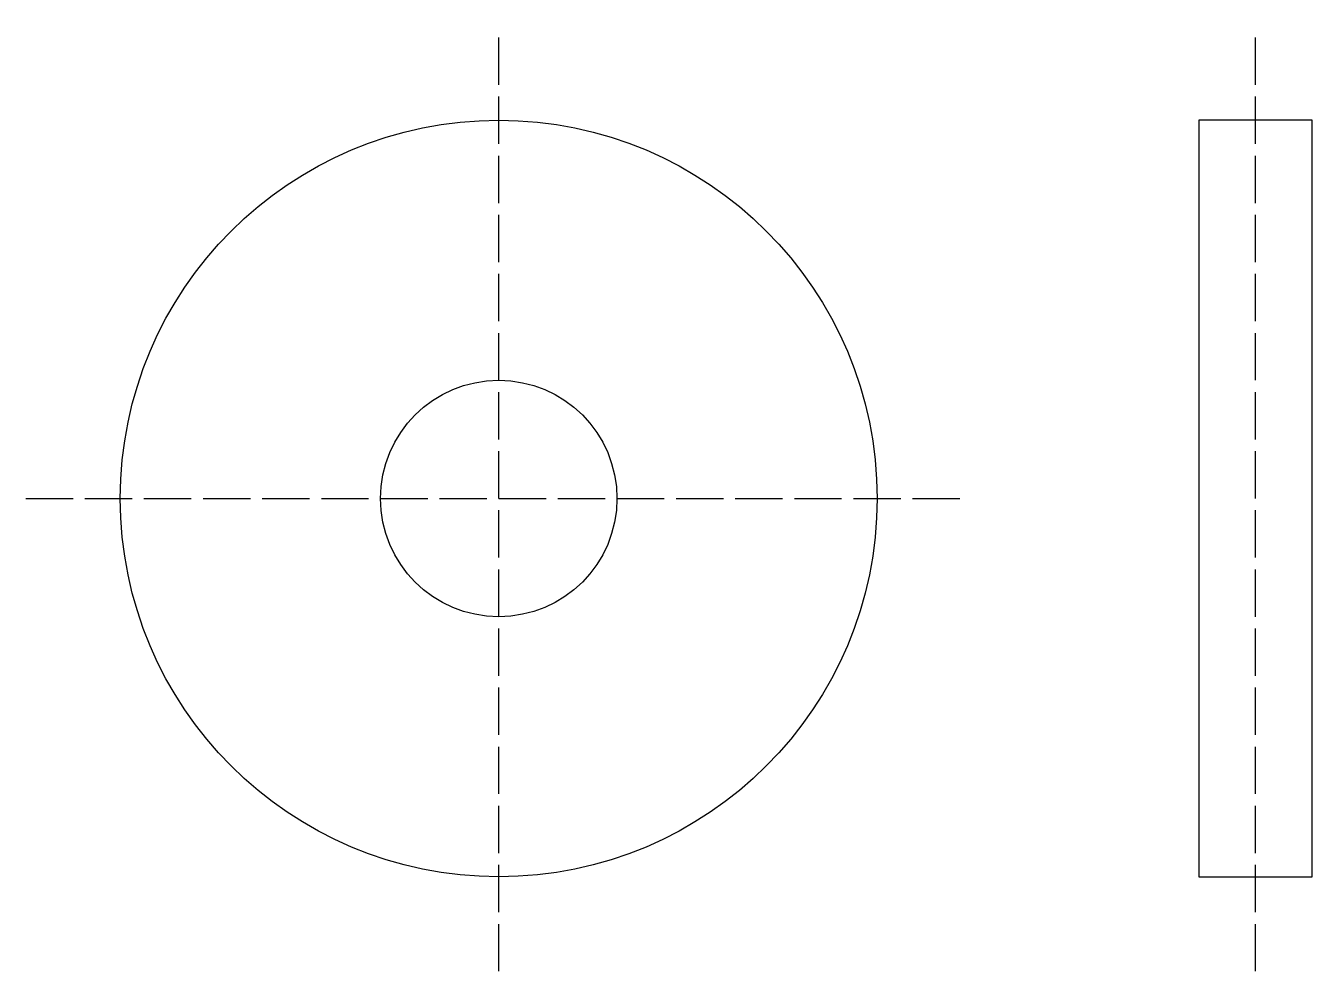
# Model space of a CAD drawing. Header units: metres. Extents: x 100 to 236, y 100 to 200.
import ezdxf

# ---------------------------------------------------------------- set-up
doc = ezdxf.new("R2010")
doc.units = ezdxf.units.M
doc.linetypes.add('CENTER', pattern=[6.25, 5, -1.25, 0])
doc.layers.add('4中心线', color=7, linetype='CENTER')
doc.layers.add('6外框', color=7, linetype='CONTINUOUS')

msp = doc.modelspace()

# ---------------------------------------------------------------- linework, layer by layer
at = {"layer": '4中心线', "linetype": 'CENTER'}
for p, q in [((150, 100), (150, 200)), ((230, 100), (230, 200)), ((100, 150), (200, 150))]:
    msp.add_line(p, q, dxfattribs=at)
at = {"layer": '6外框'}
for p, q in [((236, 190), (224, 190)), ((224, 190), (224, 110)), ((236, 110), (236, 190)), ((224, 110), (236, 110))]:
    msp.add_line(p, q, dxfattribs=at)
for radius in [40, 12.5]:
    msp.add_circle((150, 150), radius, dxfattribs=at)

doc.saveas('drawing.dxf')
